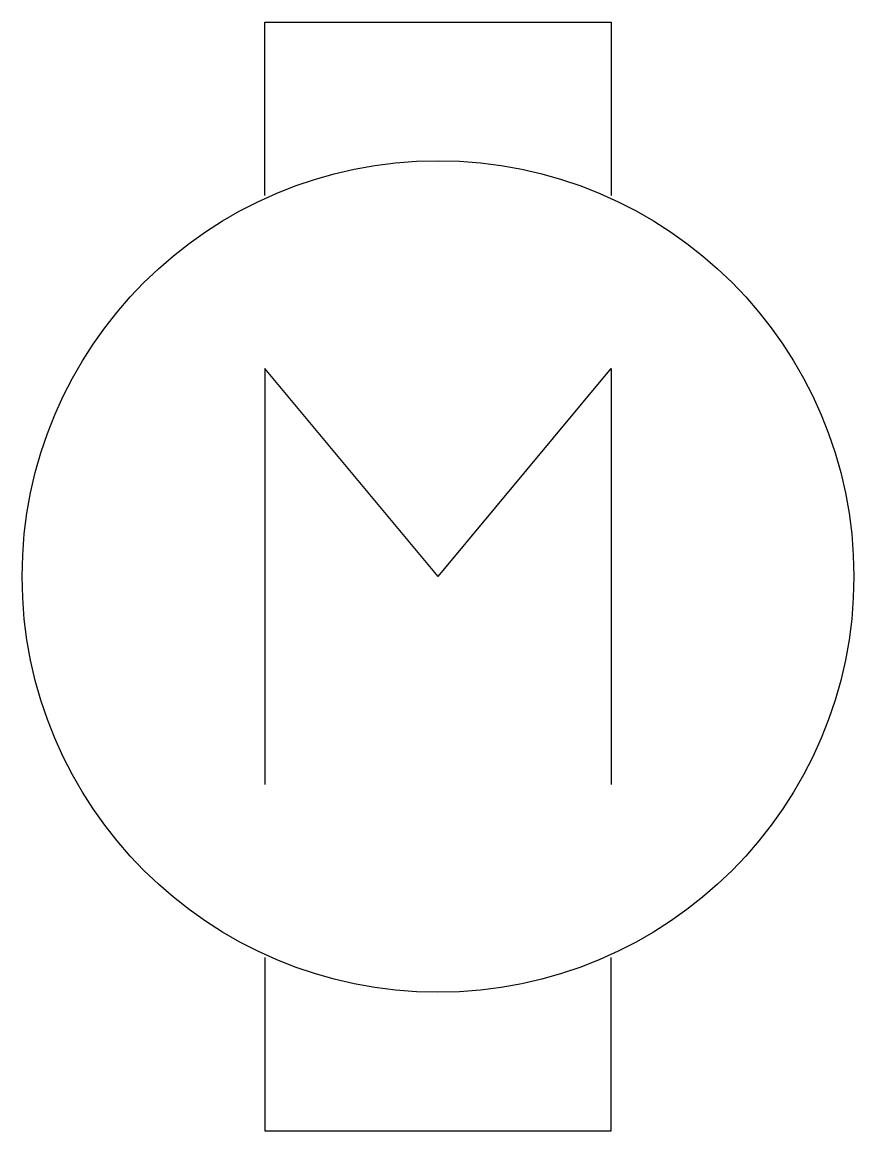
# Model space of a CAD drawing. Header units: millimetres. Extents: x -3.8 to 3.8, y -5 to 5.
import ezdxf

# ---------------------------------------------------------------- set-up
doc = ezdxf.new("R2010")
doc.units = ezdxf.units.MM
doc.layers.add('OBJECT', color=18, linetype='Continuous', lineweight=25, true_color=0x000000)

msp = doc.modelspace()

# ---------------------------------------------------------------- linework, layer by layer
at = {"layer": 'OBJECT'}
for p, q in [((-1.5625, 5), (1.5625, 5)), ((-1.5625, 3.4375), (-1.5625, 5)), ((1.5625, 5), (1.5625, 3.4375)), ((0, 0), (-1.5625, 1.875)), ((-1.5625, 1.875), (-1.5625, -1.875)), ((0, 0), (1.5625, 1.875)), ((1.5625, 1.875), (1.5625, -1.875)), ((-1.5625, -3.4375), (-1.5625, -5)), ((1.5625, -5), (1.5625, -3.4375)), ((-1.5625, -5), (1.5625, -5))]:
    msp.add_line(p, q, dxfattribs=at)
msp.add_circle((0, 0), 3.75, dxfattribs=at)

doc.saveas('drawing.dxf')
